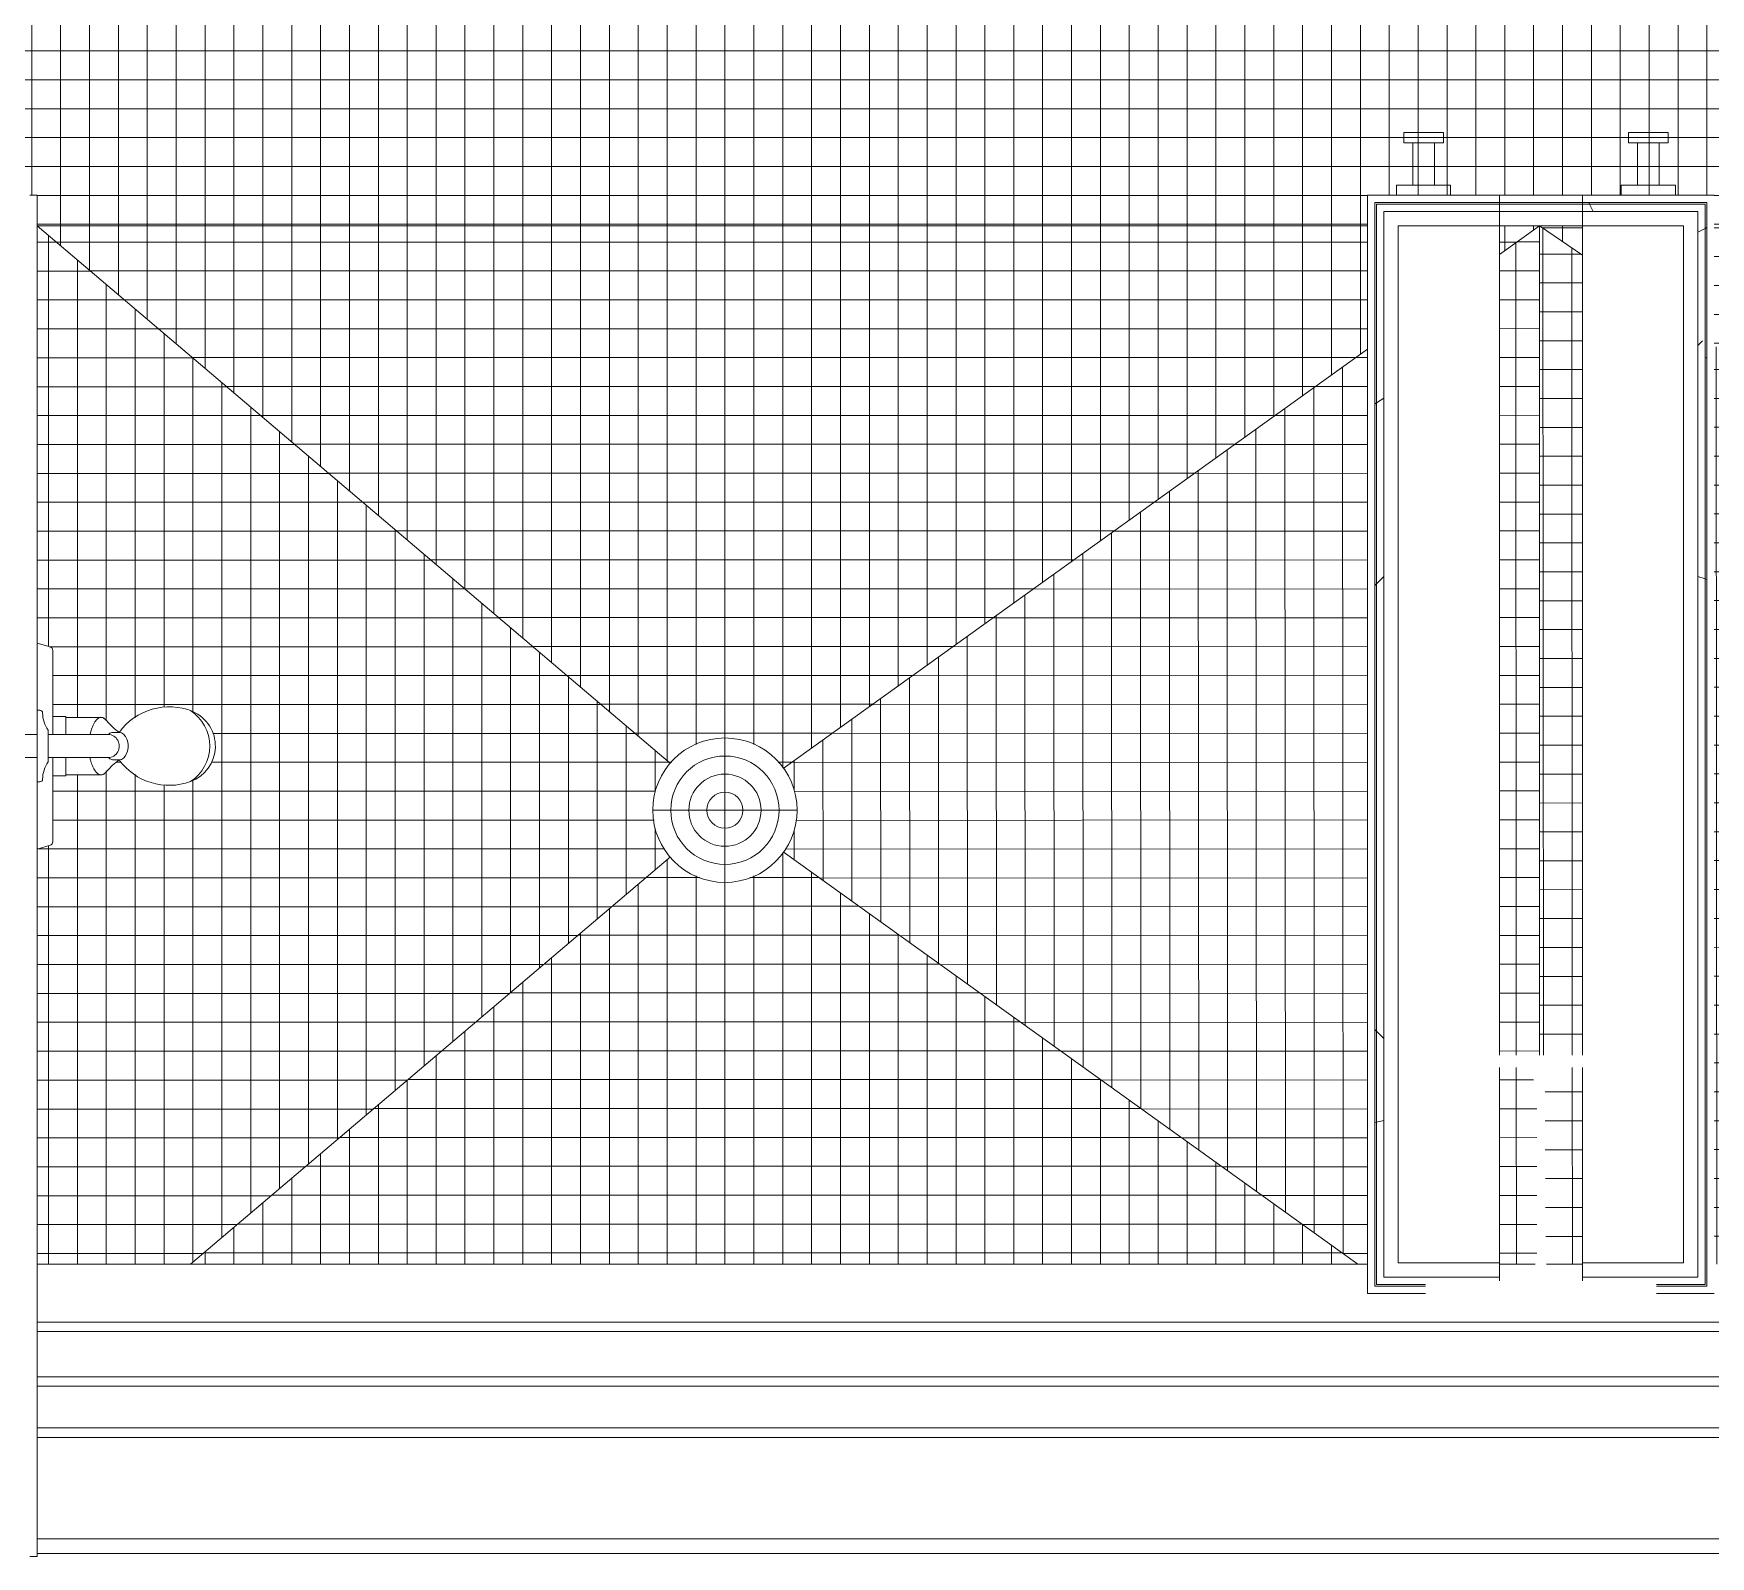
# Model space of a CAD drawing. Header units: inches. Extents: x 24207 to 25740, y -22797 to -22370.
# Drawn here: x 25349.7 to 25407.8, y -22796.4 to -22743.7 of the extents above; entities that cross this region are included whole.
import ezdxf

# ---------------------------------------------------------------- set-up
doc = ezdxf.new("R2010")
doc.units = ezdxf.units.IN
doc.header["$MEASUREMENT"] = 0
for name, color, linetype, lineweight in [('A-FLOR', 192, 'Continuous', 20), ('A-FLOR-PATT', 8, 'Continuous', 20), ('A-GENM', 13, 'Continuous', 20), ('A-WALL', 113, 'Continuous', 20), ('A-WALL-PATT', 111, 'Continuous', 50), ('I-WALL', 2, 'Continuous', 20), ('P-SANR-FIXT', 6, 'Continuous', 20)]:
    doc.layers.add(name, color=color, linetype=linetype, lineweight=lineweight)
pattern_1 = [(296.565, (14.4, 8.64), (0.000499, 57.600217), [6.44, -122.358]), (33.69, (17.28, 2.88), (0.000345, 57.60007), [10.384, -197.296]), (33.69, (74.88, 2.88), (0.000345, 57.60007), [10.384, -197.296]), (33.69, (132.48, 2.88), (0.000345, 57.60007), [10.384, -197.296]), (116.565, (25.92, 8.64), (-0.000396, 57.59977), [6.44, -122.358]), (213.69, (23.04, 14.4), (0.000345, 57.60007), [10.384, -197.296]), (213.69, (80.64, 14.4), (0.000345, 57.60007), [10.384, -197.296]), (213.69, (138.24, 14.4), (0.000345, 57.60007), [10.384, -197.296]), (26.565, (37.44, 8.64), (0.0005, 57.60022), [12.88, -115.918]), (26.565, (95.04, 8.64), (0.0005, 57.60022), [12.88, -115.918]), (270, (48.96, 14.4), (57.6, 4e-15), [5.76, -51.84]), (225, (48.96, 8.64), (-4e-15, 57.599504), [8.146, -73.313]), (135, (43.2, 2.88), (4e-15, 57.599504), [8.146, -73.313]), (288.435, (25.92, 25.92), (0.000265, 57.599939), [9.107, -173.04]), (18.435, (28.8, 17.28), (0.000265, 57.59994), [9.107, -173.04]), (18.435, (86.4, 17.28), (0.000265, 57.59994), [9.107, -173.04]), (18.435, (144, 17.28), (0.000265, 57.59994), [9.107, -173.04]), (135, (37.44, 20.16), (4e-15, 57.599504), [8.146, -73.313]), (180, (31.68, 25.92), (-7e-15, -57.6), [5.76, -51.84]), (251.565, (11.52, 40.32), (-0.000265, 57.599939), [9.107, -173.04]), (315, (8.64, 31.68), (-4e-15, 57.599504), [8.146, -73.313]), (71.565, (14.4, 25.92), (-0.000265, 57.599939), [9.107, -173.04]), (135, (17.28, 34.56), (4e-15, 57.599504), [8.146, -73.313]), (225, (34.56, 40.32), (-4e-15, 57.599504), [8.146, -73.313]), (123.69, (28.8, 34.56), (0.000345, 57.600068), [10.384, -197.296]), (123.69, (86.4, 34.56), (0.000345, 57.600068), [10.384, -197.296]), (26.565, (23.04, 43.2), (0.0005, 57.60022), [6.44, -122.358]), (26.565, (80.64, 43.2), (0.0005, 57.60022), [6.44, -122.358]), (315, (28.8, 46.08), (-4e-15, 57.599504), [8.146, -73.313]), (213.69, (54.72, 54.72), (0.000345, 57.60007), [10.384, -197.296]), (213.69, (112.32, 54.72), (0.000345, 57.60007), [10.384, -197.296]), (213.69, (169.92, 54.72), (0.000345, 57.60007), [10.384, -197.296]), (296.565, (46.08, 48.96), (0.000499, 57.600217), [6.44, -122.358]), (45, (48.96, 43.2), (4e-15, 57.599504), [8.146, -73.313]), (90, (54.72, 48.96), (-57.6, 4e-15), [5.76, -51.84]), (213.69, (28.8, 57.6), (0.000345, 57.60007), [10.384, -197.296]), (213.69, (86.4, 57.6), (0.000345, 57.60007), [10.384, -197.296]), (213.69, (144, 57.6), (0.000345, 57.60007), [10.384, -197.296]), (315, (20.16, 51.84), (-4e-15, 57.599504), [4.073, -77.386]), (26.565, (23.04, 48.96), (0.0005, 57.60022), [6.44, -122.358]), (26.565, (80.64, 48.96), (0.0005, 57.60022), [6.44, -122.358]), (90, (28.8, 51.84), (-57.6, 4e-15), [5.76, -51.84]), (333.435, (5.76, 54.72), (-0.0005, 57.60022), [6.44, -122.358]), (333.435, (63.36, 54.72), (-0.0005, 57.60022), [6.44, -122.358]), (243.435, (11.52, 51.84), (0.000396, 57.59977), [6.44, -122.358]), (161.565, (8.64, 46.08), (-0.000265, 57.59994), [9.107, -173.04]), (161.565, (66.24, 46.08), (-0.000265, 57.59994), [9.107, -173.04]), (161.565, (123.84, 46.08), (-0.000265, 57.59994), [9.107, -173.04]), (45, (0, 48.96), (4e-15, 57.599504), [8.146, -73.313]), (26.565, (2.88, 0), (0.0005, 57.60022), [6.44, -122.358]), (26.565, (60.48, 0), (0.0005, 57.60022), [6.44, -122.358]), (116.565, (8.64, 2.88), (-0.000396, 57.59977), [6.44, -122.358]), (206.565, (5.76, 8.64), (0.0005, 57.60022), [6.44, -122.358]), (206.565, (63.36, 8.64), (0.0005, 57.60022), [6.44, -122.358]), (296.565, (0, 5.76), (0.000499, 57.600217), [6.44, -122.358]), (14.036, (43.2, 25.92), (0.000245, 57.59979), [11.875, -225.616]), (14.036, (100.8, 25.92), (0.000245, 57.59979), [11.875, -225.616]), (14.036, (158.4, 25.92), (0.000245, 57.59979), [11.875, -225.616]), (14.036, (216, 25.92), (0.000245, 57.59979), [11.875, -225.616]), (135, (54.72, 28.8), (4e-15, 57.599504), [8.146, -73.313]), (198.435, (48.96, 34.56), (0.000265, 57.59994), [9.107, -173.04]), (198.435, (106.56, 34.56), (0.000265, 57.59994), [9.107, -173.04]), (198.435, (164.16, 34.56), (0.000265, 57.59994), [9.107, -173.04]), (296.565, (40.32, 31.68), (0.000499, 57.600217), [6.44, -122.358]), (333.435, (2.88, 17.28), (-0.0005, 57.60022), [6.44, -122.358]), (333.435, (60.48, 17.28), (-0.0005, 57.60022), [6.44, -122.358]), (45, (8.64, 14.4), (4e-15, 57.599504), [4.073, -77.386]), (116.565, (11.52, 17.28), (-0.000396, 57.59977), [6.44, -122.358]), (225, (8.64, 23.04), (-4e-15, 57.599504), [8.146, -73.313])]

# ---------------------------------------------------------------- blocks, each defined once
blk = doc.blocks.new('Robe_hook_5552 - Robe_hook_5552-134757-Enlarged First Floor Plan _East_')
at = {"layer": 'A-GENM', "color": 43, "lineweight": 13}
for p, q in [((-0.937, 0), (-0.937, -0.35)), ((-0.937, -0.35), (0.938, -0.35)), ((-0.375, -1.813), (-0.375, -0.35)), ((0.375, -1.813), (0.375, -0.35)), ((0.938, -0.35), (0.938, 0)), ((-0.688, -2.163), (-0.688, -1.813)), ((-0.688, -1.813), (0.688, -1.813)), ((0.688, -2.163), (-0.688, -2.163)), ((0.688, -1.813), (0.688, -2.163))]:
    blk.add_line(p, q, dxfattribs=at)
blk = doc.blocks.new('Shower-Unit-Zurn-Z7301-SS-MT-DV2P-HW - Z7301-SS-MT-DV2P-HW-V42-Enlarged First Floor Plan _East_')
at = {"layer": 'P-SANR-FIXT', "color": 43, "lineweight": 13}
for p, q in [((0.4, 2.125), (-0.4, 2.125)), ((-0.4, 2.125), (-0.4, 0)), ((0.4, 0), (0.4, 2.125)), ((-0.4, 0), (-1.238, 0)), ((-1.238, 0), (-1.238, -0.096)), ((-0.4, 0), (0.4, 0)), ((1.238, 0), (0.4, 0)), ((1.238, -0.096), (1.238, 0)), ((-3.562, 0), (-3.434, -0.449)), ((-3.313, -0.54), (-1.029, -0.54)), ((-1.029, -0.54), (-0.4, -0.54)), ((-1.029, -0.54), (-1.029, -0.99)), ((-0.55, -0.38), (-0.4, -0.38)), ((-0.4, -0.38), (-0.4, -2.464)), ((-0.4, -0.38), (0.4, -0.38)), ((0.4, -2.464), (0.4, -0.38)), ((0.4, -0.38), (0.55, -0.38)), ((0.4, -0.54), (1.029, -0.54)), ((1.029, -0.99), (1.029, -0.54)), ((1.029, -0.54), (3.313, -0.54)), ((3.434, -0.449), (3.563, 0)), ((-1.029, -0.99), (-0.995, -0.99)), ((-0.995, -0.99), (-0.4, -0.99)), ((-0.995, -0.99), (-0.995, -2.232)), ((0.4, -0.99), (0.995, -0.99)), ((0.995, -2.232), (0.995, -0.99)), ((0.995, -0.99), (1.029, -0.99)), ((-0.476, -2.643), (-0.476, -2.836)), ((0.476, -2.836), (0.476, -2.643))]:
    blk.add_line(p, q, dxfattribs=at)
for centre, radius, start, end in [((-3.313, -0.415), 0.125, 196, 270), ((-1.144, -0.096), 0.0945, 180, 270), ((-1.144, -1.213), 1.023, 54.522, 90), ((1.144, -1.213), 1.023, 90, 125.478), ((1.144, -0.096), 0.0945, 270, 360), ((3.313, -0.415), 0.125, 270, 344), ((-0.625, -2.115), 0.388, 197.50274, 230.49726), ((0.625, -2.115), 0.388, 309.50274, 342.49726), ((0.793, -4.573), 2.151, 126.15343, 200.01754), ((-2.256, -4.093), 2.175, 35.17998, 50.49726), ((-0.793, -4.573), 2.151, 337.82608, 53.84657), ((2.256, -4.093), 2.175, 129.50274, 144.81413), ((0.001, -4.862), 1.308, 200.01754, 336.41809), ((0, -4.514), 1.463, 212.9208, 327.0792)]:
    blk.add_arc(centre, radius, start, end, dxfattribs=at)
for centre, major_axis, ratio, start_param, end_param in [((-0.108, -2.147), (-1.109, 0.077), 0.351489, 2.831356, 4.247568), ((0, -2.836), (-0.476, 0), 0.662364, 0, 3.141593), ((0, -2.464), (-0.4, 0), 0.941821, 0, 3.141593)]:
    blk.add_ellipse(centre, major_axis=major_axis, ratio=ratio, start_param=start_param, end_param=end_param, dxfattribs=at)
blk.add_open_spline([(-0.422, -1.833), (-0.464, -1.842), (-0.571, -1.869), (-0.785, -1.949), (-0.96, -2.075), (-1.018, -2.222), (-0.979, -2.302), (-0.941, -2.34)], degree=3, knots=[0.0572746, 0.0572746, 0.0572746, 0.0572746, 0.1428571, 0.2857143, 0.5714286, 0.7857143, 1, 1, 1, 1], dxfattribs=at)
for points in [[(-0.4, -2.464), (-0.417, -2.482), (-0.444, -2.519), (-0.47, -2.58), (-0.476, -2.621), (-0.476, -2.643)], [(0.476, -2.643), (0.476, -2.621), (0.47, -2.58), (0.444, -2.519), (0.417, -2.482), (0.4, -2.464)]]:
    blk.add_open_spline(points, degree=3, dxfattribs=at)
blk = doc.blocks.new('Generic Models _lan _East_0')
at = {"layer": 'A-GENM', "color": 43, "lineweight": 13}
for p, q in [((23179.476, -22800.801), (23337.976, -22800.801)), ((23179.476, -22801.301), (23337.976, -22801.301))]:
    blk.add_line(p, q, dxfattribs=at)
blk = doc.blocks.new('Generic Models _lan _East_1')
at = {"layer": 'A-GENM', "color": 43, "lineweight": 13}
for p, q in [((23240.828, -22791.294), (23286.89, -22791.294)), ((23291.453, -22791.294), (23292.698, -22791.294)), ((23293.083, -22791.294), (23294.328, -22791.294)), ((23240.828, -22793.293), (23399.328, -22793.293)), ((23240.828, -22793.617), (23399.328, -22793.617)), ((23240.828, -22795.192), (23399.328, -22795.192)), ((23240.828, -22795.516), (23399.328, -22795.516)), ((23240.828, -22796.956), (23399.328, -22796.956)), ((23399.328, -22797.284), (23240.828, -22797.284))]:
    blk.add_line(p, q, dxfattribs=at)
blk = doc.blocks.new('Floor Drain - Round - 5_ Strainer - 3_ Drain-418833-Enlarged First Floor Plan _East_')
at = {"layer": 'P-SANR-FIXT', "color": 43, "lineweight": 13}
for p, q in [((0, 2.5), (0, -2.5)), ((-2.5, 0), (2.5, 0))]:
    blk.add_line(p, q, dxfattribs=at)
for radius in [2.5, 1.875, 1.25, 0.625]:
    blk.add_circle((0, 0), radius, dxfattribs=at)
for start, end in [(360, 180), (180, 360)]:
    blk.add_arc((0, 0), 2.5, start, end, dxfattribs=at)

msp = doc.modelspace()

# ---------------------------------------------------------------- hatches: boundary and pattern name
at = {"layer": 'A-FLOR-PATT', "lineweight": 9}
h = msp.add_hatch(dxfattribs=at)
h.set_pattern_fill('FP1_39', color=256, style=0, pattern_type=2)
h.set_pattern_definition([(180, (25404.64, -22714.299), (-1e-16, -1), []), (270, (25404.64, -22714.299), (1, 6e-17), [])])
h.paths.add_polyline_path([(25307.828, -22750.354), (25344.203, -22750.354), (25344.203, -22749.291), (25349.828, -22749.291), (25349.828, -22750.354), (25395.89, -22750.354), (25395.89, -22749.291), (25407.89, -22749.291), (25407.89, -22750.354), (25455.296, -22750.354), (25455.296, -22749.291), (25460.921, -22749.291), (25460.921, -22750.354), (25508.328, -22750.354), (25508.328, -22696.49), (25441.828, -22696.49), (25441.828, -22695.428), (25388.703, -22695.428), (25388.703, -22696.49), (25308.203, -22696.49), (25308.203, -22696.24), (25307.953, -22696.24), (25307.953, -22696.178), (25307.89, -22696.178), (25307.89, -22695.928), (25307.828, -22695.928), (25307.828, -22743.453)], flags=0)
h.paths.add_polyline_path([(25349.515, -22749.604), (25349.578, -22749.541), (25349.515, -22749.541)], flags=0)
h.paths.add_polyline_path([(25455.609, -22749.604), (25455.609, -22749.541), (25455.546, -22749.541)], flags=0)
h.paths.add_polyline_path([(25460.609, -22749.604), (25460.609, -22749.541), (25460.609, -22749.541)], flags=0)
h.paths.add_polyline_path([(25407.578, -22749.604), (25407.64, -22749.541), (25407.578, -22749.541)], flags=0)
h.paths.add_polyline_path([(25396.203, -22749.604), (25396.203, -22749.541), (25396.144, -22749.545)], flags=0)
h.paths.add_polyline_path([(25344.515, -22749.604), (25344.475, -22749.541), (25344.475, -22749.564)], flags=0)
h.paths.add_polyline_path([(25388.453, -22696.24), (25388.39, -22696.18), (25388.39, -22696.24)], flags=0)
h.paths.add_polyline_path([(25442.078, -22696.24), (25442.14, -22696.237), (25442.14, -22696.178), (25442.081, -22696.237)], flags=0)
h.paths.add_polyline_path([(25508.64, -22696.24), (25508.609, -22696.209), (25508.578, -22696.24)], flags=0)
h = msp.add_hatch(dxfattribs=at)
h.set_pattern_fill('FP1_26', color=256, style=0, pattern_type=2)
h.set_pattern_definition([(0, (25293.221, -22769.92), (0, 1), []), (90, (25293.221, -22769.92), (-1, 6e-17), [])])
h.paths.add_polyline_path([(25355.14, -22786.294), (25371.754, -22772.192), (25371.475, -22771.828), (25371.225, -22771.225), (25371.14, -22770.578), (25371.225, -22769.931), (25371.475, -22769.328), (25371.754, -22768.964), (25349.828, -22750.354), (25349.828, -22764.797), (25350.277, -22764.926), (25350.368, -22765.046), (25350.368, -22767.33), (25352.06, -22767.364), (25352.292, -22767.538), (25352.672, -22767.874), (25353.045, -22767.491), (25353.516, -22767.204), (25353.814, -22767.083), (25354.282, -22767.005), (25354.756, -22767.031), (25355.213, -22767.16), (25355.48, -22767.318), (25355.704, -22767.533), (25355.87, -22767.796), (25355.969, -22768.09), (25355.969, -22768.58), (25355.95, -22768.707), (25355.833, -22768.994), (25355.65, -22769.246), (25355.414, -22769.447), (25355.137, -22769.588), (25354.597, -22769.709), (25354.045, -22769.688), (25353.374, -22769.44), (25352.985, -22769.173), (25352.664, -22768.85), (25352.513, -22768.957), (25352.06, -22769.355), (25350.368, -22769.388), (25350.368, -22771.673), (25350.277, -22771.793), (25349.828, -22771.922), (25349.833, -22786.294), (25352.9, -22786.294)], flags=0)
h = msp.add_hatch(dxfattribs=at)
h.set_pattern_fill('FP1_27', color=256, style=0, pattern_type=2)
h.set_pattern_definition([(0, (25387.64, -22738.914), (0, 1), []), (90, (25387.64, -22738.914), (-1, 6e-17), [])])
h.paths.add_polyline_path([(25375.661, -22769.14), (25395.89, -22754.622), (25395.89, -22750.354), (25349.828, -22750.354), (25371.754, -22768.964), (25371.872, -22768.81), (25372.39, -22768.413), (25372.993, -22768.163), (25373.656, -22768.08), (25374.287, -22768.163), (25374.89, -22768.413), (25375.408, -22768.81), (25375.538, -22768.98)], flags=0)
h.paths.add_polyline_path([(25400.453, -22751.348), (25401.838, -22750.354), (25400.453, -22750.354)], flags=0)
h = msp.add_hatch(dxfattribs=at)
h.set_pattern_fill('FP1_32', color=256, style=0, pattern_type=2)
h.set_pattern_definition([(270.039, (25384.029, -22763.924), (1, 0.00068), []), (0.039, (25384.029, -22763.924), (-0.00068, 1), [])])
h.paths.add_polyline_path([(25395.555, -22786.294), (25395.89, -22786.294), (25395.89, -22754.622), (25375.661, -22769.14), (25375.805, -22769.328), (25376.055, -22769.931), (25376.14, -22770.578), (25376.055, -22771.225), (25375.805, -22771.828), (25375.661, -22772.017), (25395.48, -22786.24)], flags=0)
h.paths.add_polyline_path([(25401.543, -22786.294), (25401.698, -22786.294), (25401.746, -22786.178), (25401.746, -22780.178), (25401.543, -22779.689), (25401.054, -22779.486), (25400.453, -22779.486), (25400.453, -22786.294)], flags=0)
h.paths.add_polyline_path([(25400.453, -22779.053), (25401.838, -22779.053), (25401.838, -22750.354), (25400.453, -22751.348), (25400.453, -22770.578)], flags=0)
h = msp.add_hatch(dxfattribs=at)
h.set_pattern_fill('FP1_31', color=256, style=0, pattern_type=2)
h.set_pattern_definition([(270.042, (25392.973, -22773.336), (1, 0.000733), []), (0.042, (25392.973, -22773.336), (-0.000733, 1), [])])
h.paths.add_polyline_path([(25402.237, -22786.294), (25403.328, -22786.294), (25403.328, -22779.486), (25402.726, -22779.486), (25402.237, -22779.689), (25402.035, -22780.178), (25402.061, -22786.24), (25402.083, -22786.294)], flags=0)
h.paths.add_polyline_path([(25408.437, -22786.294), (25429.389, -22771.979), (25429.273, -22771.828), (25429.023, -22771.225), (25428.938, -22770.578), (25429.023, -22769.931), (25429.273, -22769.328), (25429.389, -22769.178), (25407.89, -22754.489), (25407.89, -22786.294)], flags=0)
h.paths.add_polyline_path([(25402.726, -22779.053), (25403.328, -22779.053), (25403.328, -22751.372), (25401.838, -22750.354), (25401.838, -22779.053)], flags=0)
h = msp.add_hatch(dxfattribs=at)
h.set_pattern_fill('FP1_36', color=256, style=0, pattern_type=2)
h.set_pattern_definition([(0, (25429.64, -22719.42), (0, 1), []), (90, (25429.64, -22719.42), (-1, 6e-17), [])])
h.paths.add_polyline_path([(25429.389, -22769.178), (25429.67, -22768.81), (25430.188, -22768.413), (25430.791, -22768.163), (25431.438, -22768.078), (25432.085, -22768.163), (25432.688, -22768.413), (25433.206, -22768.81), (25433.413, -22769.081), (25455.296, -22752.486), (25455.296, -22750.354), (25407.89, -22750.354), (25407.89, -22754.489), (25429.284, -22769.107)], flags=0)
h.paths.add_polyline_path([(25403.328, -22751.372), (25403.328, -22750.354), (25401.838, -22750.354), (25402.096, -22750.53)], flags=0)
h = msp.add_hatch(dxfattribs=at)
h.set_pattern_fill('FP1_33', color=256, style=0, pattern_type=2)
h.set_pattern_definition([(0, (25375.64, -22756.902), (0, 1), []), (90, (25375.64, -22756.902), (-1, 6e-17), [])])
h.paths.add_polyline_path([(25355.14, -22786.294), (25395.555, -22786.294), (25375.661, -22772.017), (25375.408, -22772.346), (25374.89, -22772.743), (25374.287, -22772.993), (25373.64, -22773.078), (25372.993, -22772.993), (25372.39, -22772.743), (25371.872, -22772.346), (25371.754, -22772.192), (25359.98, -22782.185)], flags=0)
at = {"layer": 'A-WALL-PATT', "lineweight": 9}
h = msp.add_hatch(dxfattribs=at)
h.set_pattern_fill('FP1_22', color=8, style=0, pattern_type=2)
h.set_pattern_definition(pattern_1)
h.paths.add_polyline_path([(25397.89, -22787.053), (25397.89, -22786.99), (25396.203, -22786.99), (25396.203, -22787.053)], flags=0)
h.paths.add_polyline_path([(25396.203, -22749.604), (25400.453, -22749.604), (25400.453, -22749.541), (25396.203, -22749.541)], flags=0)
h.paths.add_polyline_path([(25396.14, -22787.053), (25396.203, -22786.99), (25396.203, -22749.604), (25396.14, -22749.541), (25396.14, -22782.185)], flags=0)
h = msp.add_hatch(dxfattribs=at)
h.set_pattern_fill('FP1_22', color=8, style=0, pattern_type=2)
h.set_pattern_definition(pattern_1)
h.paths.add_polyline_path([(25396.453, -22786.99), (25397.89, -22786.99), (25397.89, -22786.869), (25400.453, -22786.869), (25400.453, -22786.74), (25396.453, -22786.74), (25396.453, -22749.854), (25400.453, -22749.854), (25400.453, -22749.604), (25396.203, -22749.604), (25396.203, -22786.99)], flags=0)
h = msp.add_hatch(dxfattribs=at)
h.set_pattern_fill('FP1_22', color=8, style=0, pattern_type=2)
h.set_pattern_definition(pattern_1)
h.paths.add_polyline_path([(25400.453, -22749.604), (25403.328, -22749.604), (25403.328, -22749.541), (25400.453, -22749.541)], flags=0)
h = msp.add_hatch(dxfattribs=at)
h.set_pattern_fill('FP1_22', color=8, style=0, pattern_type=2)
h.set_pattern_definition(pattern_1)
h.paths.add_polyline_path([(25400.453, -22749.854), (25403.328, -22749.854), (25403.328, -22749.604), (25400.453, -22749.604)], flags=0)
h = msp.add_hatch(dxfattribs=at)
h.set_pattern_fill('FP1_22', color=8, style=0, pattern_type=2)
h.set_pattern_definition(pattern_1)
h.paths.add_polyline_path([(25407.578, -22749.604), (25407.578, -22749.541), (25403.328, -22749.541), (25403.328, -22749.604), (25407.328, -22749.604)], flags=0)
h.paths.add_polyline_path([(25407.578, -22786.99), (25405.89, -22787.013), (25405.89, -22787.053), (25407.578, -22787.053)], flags=0)
h.paths.add_polyline_path([(25407.64, -22787.053), (25407.64, -22749.541), (25407.578, -22749.604), (25407.578, -22786.99)], flags=0)
h = msp.add_hatch(dxfattribs=at)
h.set_pattern_fill('FP1_22', color=8, style=0, pattern_type=2)
h.set_pattern_definition(pattern_1)
h.paths.add_polyline_path([(25407.328, -22786.99), (25407.578, -22786.99), (25407.578, -22749.604), (25403.328, -22749.604), (25403.328, -22749.854), (25407.328, -22749.854), (25407.328, -22786.74), (25403.328, -22786.74), (25403.328, -22786.869), (25405.89, -22786.869), (25405.89, -22786.99)], flags=0)

# ---------------------------------------------------------------- linework, layer by layer
at = {"layer": 'A-FLOR', "color": 43, "lineweight": 13}
for p, q in [((25371.754, -22768.964), (25349.828, -22750.354)), ((25349.828, -22750.354), (25395.897, -22750.354)), ((25349.828, -22750.354), (25395.897, -22750.354)), ((25400.453, -22751.348), (25401.838, -22750.354)), ((25403.328, -22751.372), (25401.838, -22750.354)), ((25401.838, -22750.354), (25401.838, -22779.053)), ((25375.661, -22769.14), (25395.89, -22754.622)), ((25355.14, -22786.294), (25371.754, -22772.192)), ((25375.661, -22772.017), (25395.555, -22786.294))]:
    msp.add_line(p, q, dxfattribs=at)
at = {"layer": 'A-WALL', "color": 7}
for p, q in [((25396.203, -22749.541), (25396.14, -22749.541)), ((25396.14, -22749.541), (25396.14, -22787.053)), ((25400.453, -22749.541), (25396.203, -22749.541)), ((25396.453, -22749.604), (25396.203, -22749.604)), ((25396.203, -22749.604), (25396.203, -22786.99)), ((25400.453, -22749.604), (25396.453, -22749.604)), ((25400.453, -22749.541), (25400.453, -22749.291)), ((25400.453, -22749.291), (25400.453, -22749.541)), ((25400.453, -22749.604), (25400.453, -22749.541)), ((25403.328, -22749.541), (25400.453, -22749.541)), ((25400.453, -22749.541), (25400.453, -22749.604)), ((25400.453, -22749.854), (25400.453, -22749.604)), ((25403.328, -22749.604), (25400.453, -22749.604)), ((25400.453, -22749.604), (25400.453, -22749.854)), ((25403.328, -22749.291), (25403.328, -22749.541)), ((25403.328, -22749.541), (25403.328, -22749.291)), ((25407.578, -22749.541), (25403.328, -22749.541)), ((25403.328, -22749.541), (25403.328, -22749.604)), ((25403.328, -22749.604), (25403.328, -22749.541)), ((25407.328, -22749.604), (25403.328, -22749.604)), ((25403.328, -22749.604), (25403.328, -22749.854)), ((25403.328, -22749.854), (25403.328, -22749.604)), ((25407.578, -22749.604), (25407.328, -22749.604)), ((25407.64, -22749.541), (25407.578, -22749.541)), ((25407.578, -22749.604), (25407.578, -22786.99)), ((25407.64, -22749.541), (25407.64, -22787.053)), ((25396.953, -22749.854), (25396.453, -22749.854)), ((25396.453, -22749.854), (25396.453, -22786.74)), ((25400.453, -22749.854), (25396.953, -22749.854)), ((25396.953, -22750.354), (25396.953, -22786.24)), ((25400.453, -22750.354), (25396.953, -22750.354)), ((25400.453, -22750.354), (25400.453, -22749.854)), ((25403.328, -22749.854), (25400.453, -22749.854)), ((25400.453, -22749.854), (25400.453, -22750.354)), ((25406.828, -22749.854), (25403.328, -22749.854)), ((25403.328, -22749.854), (25403.328, -22750.354)), ((25403.328, -22750.354), (25403.328, -22749.854)), ((25406.828, -22750.354), (25403.328, -22750.354)), ((25407.328, -22749.854), (25406.828, -22749.854)), ((25406.828, -22750.354), (25406.828, -22786.24)), ((25407.328, -22749.854), (25407.328, -22786.74)), ((25396.953, -22786.24), (25400.453, -22786.24)), ((25403.328, -22786.24), (25406.828, -22786.24)), ((25396.453, -22786.74), (25396.953, -22786.74)), ((25396.953, -22786.74), (25400.453, -22786.74)), ((25403.328, -22786.74), (25406.828, -22786.74)), ((25406.828, -22786.74), (25407.328, -22786.74)), ((25396.14, -22787.053), (25396.203, -22787.053)), ((25396.203, -22786.99), (25396.453, -22786.99)), ((25396.203, -22787.053), (25397.89, -22787.053)), ((25396.453, -22786.99), (25397.89, -22786.99)), ((25405.89, -22786.99), (25407.328, -22786.99)), ((25405.89, -22787.053), (25407.578, -22787.053)), ((25407.328, -22786.99), (25407.578, -22786.99)), ((25407.578, -22787.053), (25407.64, -22787.053))]:
    msp.add_line(p, q, dxfattribs=at)
at = {"layer": 'I-WALL', "color": 7}
for p, q in [((25349.828, -22749.291), (25349.578, -22749.291)), ((25349.828, -22767.121), (25349.828, -22749.291)), ((25396.14, -22749.291), (25395.89, -22749.291)), ((25395.89, -22749.291), (25395.89, -22787.303)), ((25400.453, -22749.291), (25396.14, -22749.291)), ((25403.328, -22749.291), (25400.453, -22749.291)), ((25407.64, -22749.291), (25403.328, -22749.291)), ((25407.89, -22749.291), (25407.64, -22749.291)), ((25400.453, -22779.053), (25400.453, -22750.354)), ((25400.453, -22750.354), (25403.328, -22750.354)), ((25403.328, -22750.354), (25403.328, -22779.053)), ((25349.828, -22785.49), (25349.828, -22769.598)), ((25400.453, -22786.24), (25400.453, -22779.486)), ((25403.328, -22779.486), (25403.328, -22786.24)), ((25349.828, -22785.74), (25349.828, -22785.49)), ((25349.828, -22786.553), (25349.828, -22785.74)), ((25400.453, -22786.74), (25400.453, -22786.24)), ((25403.328, -22786.24), (25403.328, -22786.74)), ((25349.828, -22796.406), (25349.828, -22786.553)), ((25400.453, -22786.869), (25400.453, -22786.74)), ((25403.328, -22786.74), (25403.328, -22786.869)), ((25395.89, -22787.303), (25396.14, -22787.303)), ((25396.14, -22787.303), (25397.89, -22787.303)), ((25405.89, -22787.303), (25407.64, -22787.303)), ((25407.64, -22787.303), (25407.89, -22787.303)), ((25349.578, -22796.406), (25349.828, -22796.406))]:
    msp.add_line(p, q, dxfattribs=at)

# ---------------------------------------------------------------- block references
at = {"layer": 'A-GENM', "color": 43, "lineweight": 13, "rotation": 180}
for p in [(25397.828, -22749.291), (25405.609, -22749.291)]:
    msp.add_blockref('Robe_hook_5552 - Robe_hook_5552-134757-Enlarged First Floor Plan _East_', p, dxfattribs=at)
at = {"layer": 'A-GENM', "color": 43, "lineweight": 13}
for name, p in [('Generic Models _lan _East_1', (2109, 5)), ('Generic Models _lan _East_0', (2170.352, 5))]:
    msp.add_blockref(name, p, dxfattribs=at)
at = {"layer": 'P-SANR-FIXT', "color": 43, "lineweight": 13, "rotation": 89.99999999999926}
msp.add_blockref('Shower-Unit-Zurn-Z7301-SS-MT-DV2P-HW - Z7301-SS-MT-DV2P-HW-V42-Enlarged First Floor Plan _East_', (25349.828, -22768.359), dxfattribs=at)
at = {"layer": 'P-SANR-FIXT', "color": 43, "lineweight": 13}
msp.add_blockref('Floor Drain - Round - 5_ Strainer - 3_ Drain-418833-Enlarged First Floor Plan _East_', (25373.64, -22770.578), dxfattribs=at)

doc.saveas('drawing.dxf')
